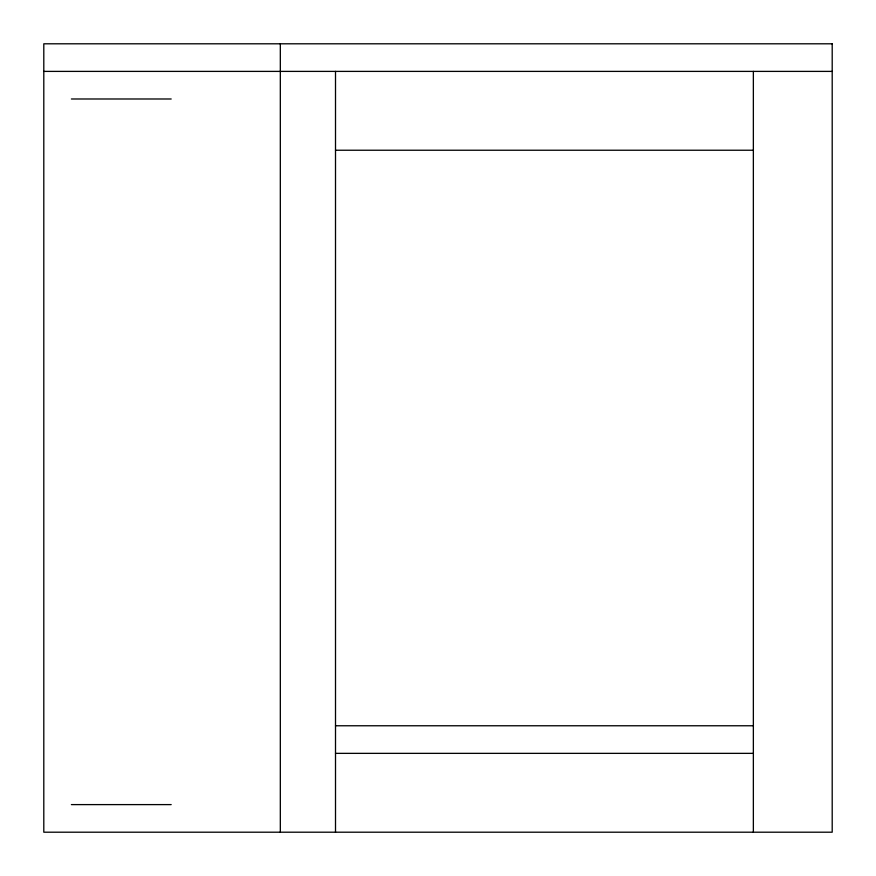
<?xml version="1.0" encoding="UTF-8"?>
<svg xmlns="http://www.w3.org/2000/svg" width="876" height="876" viewBox="0 0 876 876"><rect width="100%" height="100%" fill="white"/><g stroke="black" fill="none" stroke-linecap="round" stroke-linejoin="round"><path stroke-width="1.31" d="M43.8 71.394L832.2 71.394M71.394 98.988L171.192 98.988M335.508 150.234L753.36 150.234M335.508 725.766L753.36 725.766M335.508 753.36L753.36 753.36M71.394 804.606L171.192 804.606M753.36 71.394L753.36 832.2M335.508 71.394L335.508 832.2M280.32 43.8L280.32 832.2M832.2 43.8L43.8 43.8L43.8 832.2L832.2 832.2L832.2 43.8"/></g></svg>
